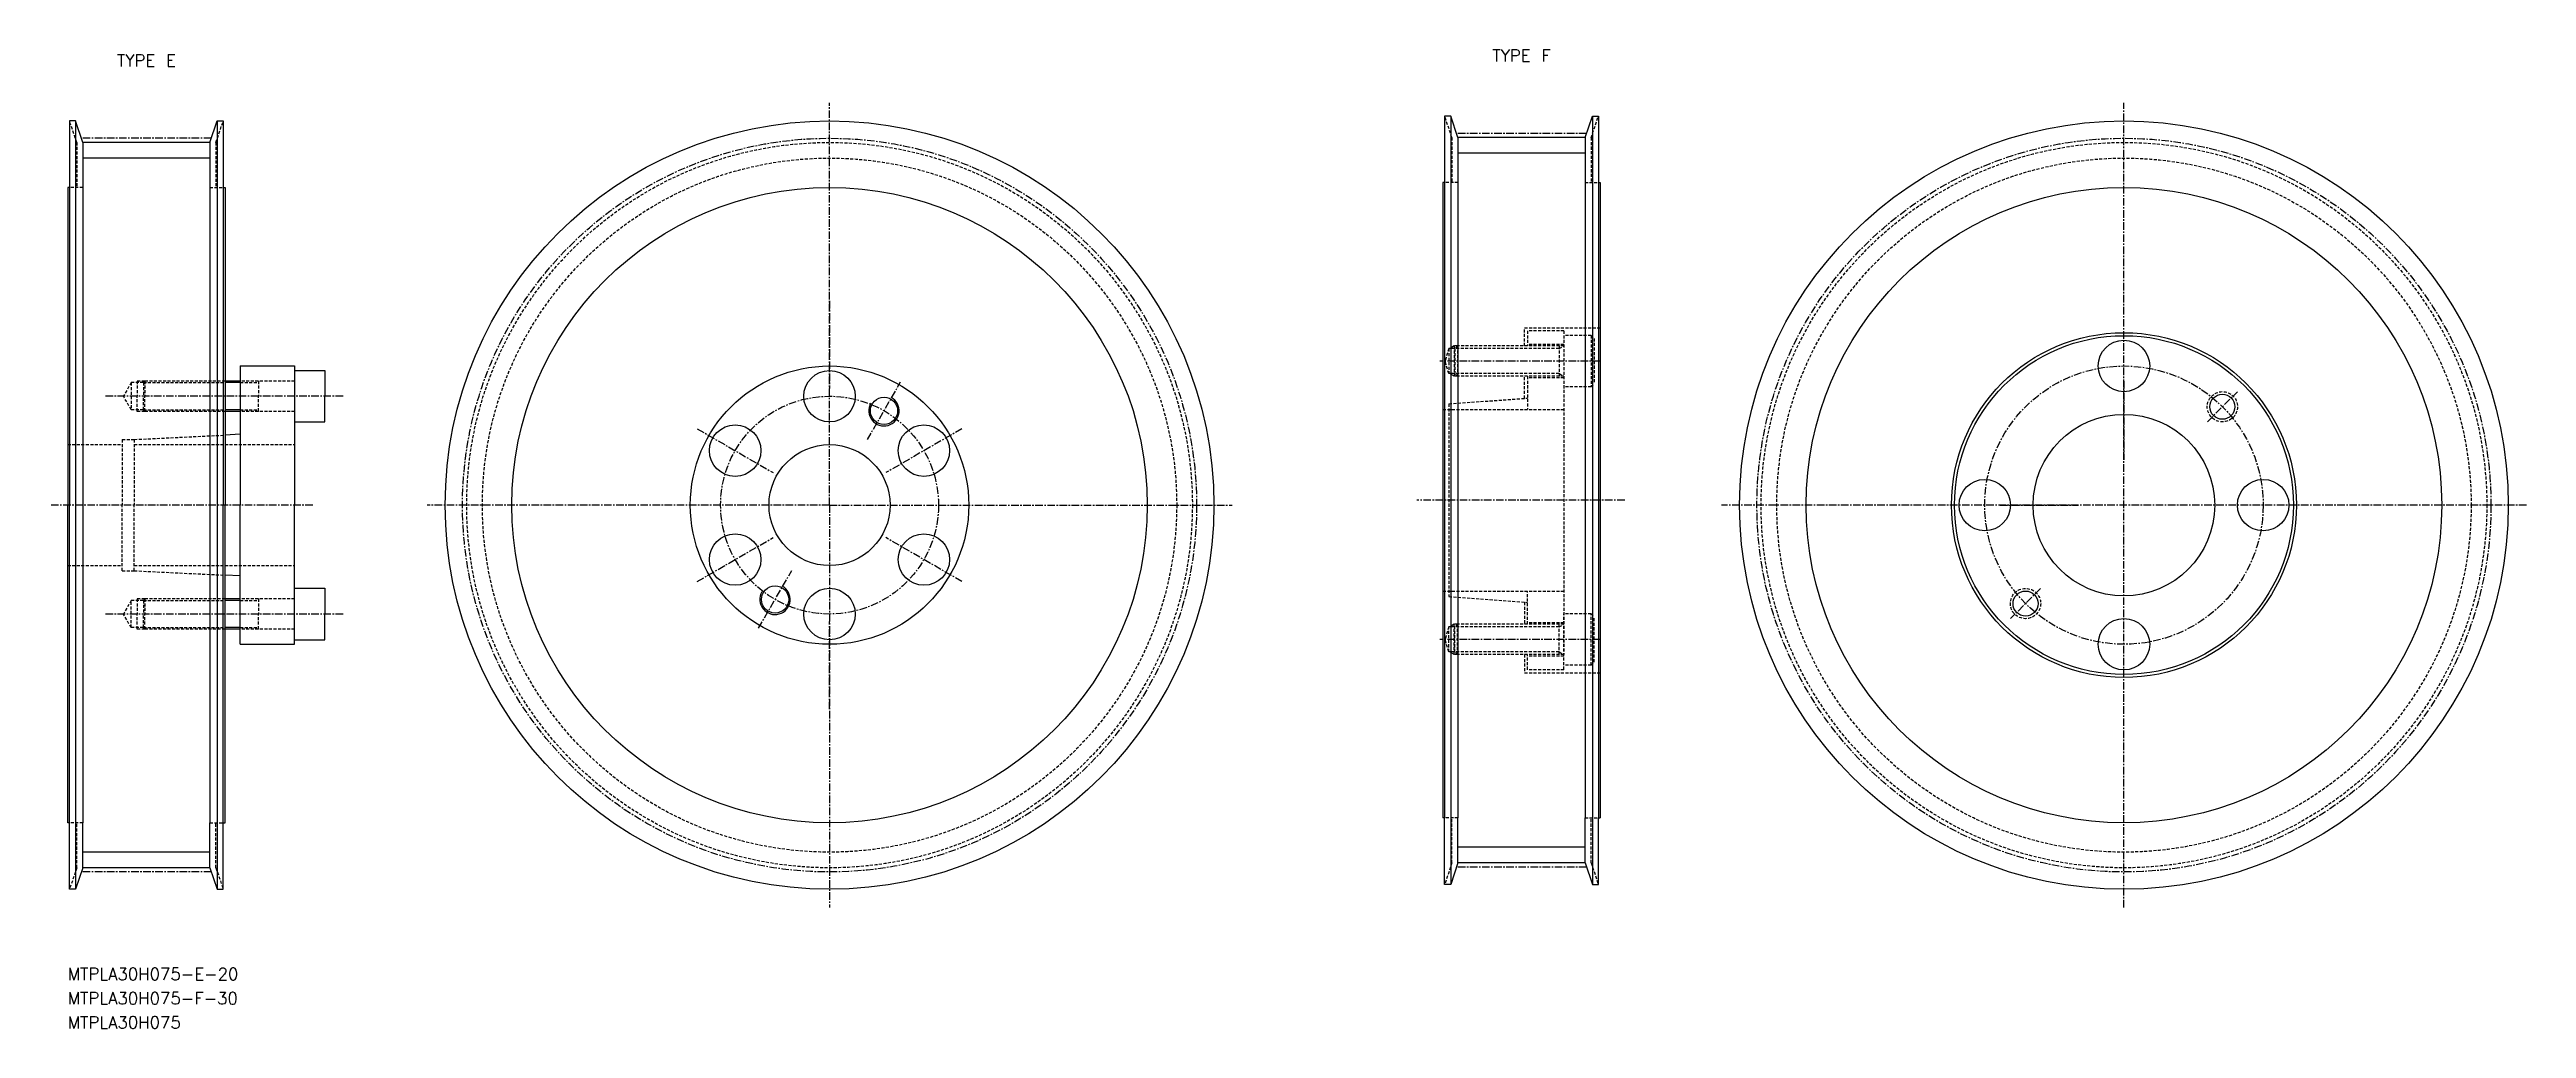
# Model space of a CAD drawing. Extents: x 294 to 704, y 1607 to 1769.
import ezdxf
from ezdxf.enums import TextEntityAlignment as Align

# ---------------------------------------------------------------- set-up
doc = ezdxf.new("R2010")
doc.units = 0
doc.linetypes.add('CENTER', pattern=[2, 1.25, -0.25, 0.25, -0.25])
doc.linetypes.add('DASHED', pattern=[0.75, 0.5, -0.25])
doc.layers.get('0').update_dxf_attribs({"linetype": 'CONTINUOUS'})
doc.layers.add('CENTER', color=1, linetype='CENTER')
doc.styles.add('MISUMI', font='txt.shx')

msp = doc.modelspace()

# ---------------------------------------------------------------- linework, layer by layer
at = {"color": 7, "linetype": 'CONTINUOUS'}
for p, q in [((297.73, 1756.88), (297.73, 1745.88)), ((298.73, 1756.88), (297.73, 1756.88)), ((298.73, 1756.88), (298.73, 1629.88)), ((299.93, 1753.33), (298.73, 1756.88)), ((320.93, 1753.33), (322.13, 1756.88)), ((322.13, 1756.88), (322.13, 1629.88)), ((322.13, 1756.88), (323.13, 1756.88)), ((323.13, 1756.88), (323.13, 1745.88)), ((524.93, 1757.68), (524.93, 1746.68)), ((525.93, 1757.68), (524.93, 1757.68)), ((525.93, 1757.68), (525.93, 1630.68)), ((527.13, 1754.13), (525.93, 1757.68)), ((548.13, 1754.13), (549.33, 1757.68)), ((549.33, 1757.68), (549.33, 1630.68)), ((549.33, 1757.68), (550.33, 1757.68)), ((550.33, 1757.68), (550.33, 1746.68)), ((320.93, 1753.33), (299.93, 1753.33)), ((299.93, 1753.33), (299.93, 1745.88)), ((320.93, 1753.33), (320.93, 1745.88)), ((548.13, 1754.13), (527.13, 1754.13)), ((527.13, 1754.13), (527.13, 1746.68)), ((548.13, 1754.13), (548.13, 1746.68)), ((297.43, 1745.88), (297.43, 1693.38)), ((297.73, 1745.88), (297.43, 1745.88)), ((297.73, 1745.88), (297.73, 1693.38)), ((299.93, 1745.88), (299.93, 1640.88)), ((320.93, 1745.88), (320.93, 1640.88)), ((323.13, 1745.88), (323.13, 1693.38)), ((323.13, 1745.88), (323.43, 1745.88)), ((323.43, 1745.88), (323.43, 1713.88)), ((524.63, 1746.68), (524.63, 1641.68)), ((524.93, 1746.68), (524.63, 1746.68)), ((524.93, 1746.68), (524.93, 1641.68)), ((527.13, 1746.68), (527.13, 1641.68)), ((548.13, 1746.68), (548.13, 1641.68)), ((550.33, 1746.68), (550.33, 1641.68)), ((550.33, 1746.68), (550.63, 1746.68)), ((550.63, 1746.68), (550.63, 1641.68)), ((325.93, 1716.38), (325.93, 1713.88)), ((325.93, 1716.38), (334.93, 1716.38)), ((334.93, 1716.38), (334.93, 1715.63)), ((334.93, 1715.63), (339.93, 1715.63)), ((334.93, 1715.63), (334.93, 1707.13)), ((339.93, 1715.63), (339.93, 1711.38)), ((325.93, 1713.88), (323.43, 1713.88)), ((323.43, 1713.88), (323.43, 1708.88)), ((325.93, 1713.88), (325.93, 1708.88)), ((339.93, 1707.13), (339.93, 1711.38)), ((323.43, 1708.88), (323.43, 1704.95)), ((325.93, 1708.88), (323.43, 1708.88)), ((325.93, 1708.88), (325.93, 1705.08)), ((334.93, 1707.13), (334.93, 1693.38)), ((334.93, 1707.13), (339.93, 1707.13)), ((325.93, 1705.08), (323.43, 1704.95)), ((323.43, 1704.95), (323.43, 1693.38)), ((325.93, 1705.08), (325.93, 1693.38)), ((297.43, 1640.88), (297.43, 1693.38)), ((297.73, 1640.88), (297.73, 1693.38)), ((323.13, 1640.88), (323.13, 1693.38)), ((323.43, 1681.8), (323.43, 1693.38)), ((325.93, 1681.68), (325.93, 1693.38)), ((334.93, 1679.63), (334.93, 1693.38)), ((323.43, 1677.88), (323.43, 1681.8)), ((325.93, 1681.68), (323.43, 1681.8)), ((323.43, 1672.88), (323.43, 1677.88)), ((325.93, 1677.88), (323.43, 1677.88)), ((325.93, 1677.88), (325.93, 1681.68)), ((325.93, 1672.88), (325.93, 1677.88)), ((334.93, 1679.63), (339.93, 1679.63)), ((334.93, 1671.13), (334.93, 1679.63)), ((339.93, 1679.63), (339.93, 1675.38)), ((339.93, 1671.13), (339.93, 1675.38)), ((323.43, 1640.88), (323.43, 1672.88)), ((325.93, 1672.88), (323.43, 1672.88)), ((325.93, 1670.38), (325.93, 1672.88)), ((325.93, 1670.38), (334.93, 1670.38)), ((334.93, 1671.13), (339.93, 1671.13)), ((334.93, 1670.38), (334.93, 1671.13)), ((524.93, 1641.68), (524.63, 1641.68)), ((524.93, 1630.68), (524.93, 1641.68)), ((527.13, 1634.23), (527.13, 1641.68)), ((548.13, 1634.23), (548.13, 1641.68)), ((550.33, 1630.68), (550.33, 1641.68)), ((550.33, 1641.68), (550.63, 1641.68)), ((297.73, 1640.88), (297.43, 1640.88)), ((297.73, 1629.88), (297.73, 1640.88)), ((299.93, 1633.43), (299.93, 1640.88)), ((320.93, 1633.43), (320.93, 1640.88)), ((323.13, 1629.88), (323.13, 1640.88)), ((323.13, 1640.88), (323.43, 1640.88)), ((299.93, 1633.43), (298.73, 1629.88)), ((320.93, 1633.43), (299.93, 1633.43)), ((320.93, 1633.43), (322.13, 1629.88)), ((527.13, 1634.23), (525.93, 1630.68)), ((548.13, 1634.23), (527.13, 1634.23)), ((548.13, 1634.23), (549.33, 1630.68)), ((298.73, 1629.88), (297.73, 1629.88)), ((322.13, 1629.88), (323.13, 1629.88)), ((525.93, 1630.68), (524.93, 1630.68)), ((549.33, 1630.68), (550.33, 1630.68))]:
    msp.add_line(p, q, dxfattribs=at)
at = {"color": 3, "linetype": 'DASHED'}
for p, q in [((298.93, 1753.33), (297.73, 1756.88)), ((321.93, 1753.33), (323.13, 1756.88)), ((526.13, 1754.13), (524.93, 1757.68)), ((549.13, 1754.13), (550.33, 1757.68)), ((298.93, 1753.33), (298.93, 1745.88)), ((321.93, 1753.33), (321.93, 1745.88)), ((526.13, 1754.13), (526.13, 1746.68)), ((549.13, 1754.13), (549.13, 1746.68)), ((299.93, 1745.88), (297.73, 1745.88)), ((320.93, 1745.88), (323.13, 1745.88)), ((527.13, 1746.68), (524.93, 1746.68)), ((548.13, 1746.68), (550.33, 1746.68)), ((525.6, 1719.25), (525, 1717.18)), ((526.63, 1719.25), (525.6, 1719.25)), ((525.6, 1719.25), (525.6, 1715.12)), ((526.52, 1719.68), (525.77, 1719.25)), ((527.06, 1719.68), (526.52, 1719.68)), ((526.52, 1719.68), (526.52, 1714.68)), ((527.06, 1719.68), (526.63, 1719.25)), ((543.83, 1719.25), (526.63, 1719.25)), ((526.63, 1719.25), (526.63, 1715.12)), ((544.63, 1719.68), (527.06, 1719.68)), ((527.06, 1719.68), (527.06, 1714.68)), ((538.13, 1722.68), (550.63, 1722.68)), ((538.13, 1719.68), (538.13, 1722.68)), ((544.63, 1722.18), (538.63, 1722.18)), ((538.63, 1722.18), (538.63, 1719.68)), ((544.63, 1719.93), (538.63, 1719.93)), ((543.83, 1719.68), (543.83, 1714.68)), ((543.83, 1719.25), (544.58, 1719.68)), ((544.63, 1722.18), (544.63, 1668.68)), ((549.13, 1721.43), (544.63, 1721.43)), ((544.63, 1721.43), (544.63, 1712.93)), ((549.13, 1721.43), (549.13, 1712.93)), ((549.13, 1721.43), (549.63, 1720.93)), ((549.63, 1720.93), (549.63, 1713.43)), ((525.6, 1715.12), (525, 1717.18)), ((526.63, 1715.12), (525.6, 1715.12)), ((526.52, 1714.68), (525.77, 1715.12)), ((527.06, 1714.68), (526.52, 1714.68)), ((543.83, 1715.12), (526.63, 1715.12)), ((527.06, 1714.68), (526.63, 1715.12)), ((544.63, 1714.68), (527.06, 1714.68)), ((538.13, 1711.02), (538.13, 1714.68)), ((538.63, 1714.68), (538.63, 1709.18)), ((543.83, 1715.12), (544.58, 1714.68)), ((307.93, 1713.63), (306.63, 1711.38)), ((307.93, 1709.13), (306.63, 1711.38)), ((307.93, 1713.63), (307.93, 1709.13)), ((309.93, 1713.63), (307.93, 1713.63)), ((308.93, 1713.88), (308.93, 1711.38)), ((310.18, 1713.88), (308.93, 1713.88)), ((308.93, 1708.88), (308.93, 1711.38)), ((310.18, 1713.88), (309.93, 1713.63)), ((309.93, 1713.63), (323.43, 1713.63)), ((309.93, 1713.63), (309.93, 1711.38)), ((309.93, 1709.13), (309.93, 1711.38)), ((323.43, 1713.88), (310.18, 1713.88)), ((310.18, 1713.88), (310.18, 1711.38)), ((310.18, 1708.88), (310.18, 1711.38)), ((334.93, 1713.88), (325.93, 1713.88)), ((325.93, 1713.63), (328.93, 1713.63)), ((328.93, 1713.88), (328.93, 1711.38)), ((328.93, 1708.88), (328.93, 1711.38)), ((525.63, 1710.12), (538.63, 1711.06)), ((544.63, 1714.43), (538.63, 1714.43)), ((549.13, 1712.93), (544.63, 1712.93)), ((549.13, 1712.93), (549.63, 1713.43)), ((309.93, 1709.13), (307.93, 1709.13)), ((310.18, 1708.88), (308.93, 1708.88)), ((309.93, 1709.13), (323.43, 1709.13)), ((310.18, 1708.88), (309.93, 1709.13)), ((323.43, 1708.88), (310.18, 1708.88)), ((325.93, 1709.13), (328.93, 1709.13)), ((334.93, 1708.88), (325.93, 1708.88)), ((524.63, 1709.18), (544.63, 1709.18)), ((525.63, 1710.12), (525.63, 1678.25)), ((297.43, 1703.38), (306.43, 1703.38)), ((306.43, 1704.23), (306.43, 1693.38)), ((306.43, 1704.23), (308.43, 1704.23)), ((308.43, 1704.23), (323.43, 1704.95)), ((308.43, 1704.23), (308.43, 1693.38)), ((308.43, 1703.38), (334.93, 1703.38)), ((306.43, 1682.53), (306.43, 1693.38)), ((308.43, 1682.53), (308.43, 1693.38)), ((297.43, 1683.38), (306.43, 1683.38)), ((306.43, 1682.53), (308.43, 1682.53)), ((308.43, 1683.38), (334.93, 1683.38)), ((308.43, 1682.53), (323.43, 1681.8)), ((308.93, 1677.88), (308.93, 1675.38)), ((310.18, 1677.88), (308.93, 1677.88)), ((310.18, 1677.88), (309.93, 1677.63)), ((323.43, 1677.88), (310.18, 1677.88)), ((310.18, 1677.88), (310.18, 1675.38)), ((334.93, 1677.88), (325.93, 1677.88)), ((328.93, 1677.88), (328.93, 1675.38)), ((524.63, 1679.18), (544.63, 1679.18)), ((525.63, 1678.25), (538.63, 1677.31)), ((538.63, 1673.68), (538.63, 1679.18)), ((307.93, 1677.63), (306.63, 1675.38)), ((307.93, 1673.13), (306.63, 1675.38)), ((307.93, 1673.13), (307.93, 1677.63)), ((309.93, 1677.63), (307.93, 1677.63)), ((308.93, 1672.88), (308.93, 1675.38)), ((309.93, 1677.63), (323.43, 1677.63)), ((309.93, 1677.63), (309.93, 1675.38)), ((309.93, 1673.13), (309.93, 1675.38)), ((310.18, 1672.88), (310.18, 1675.38)), ((325.93, 1677.63), (328.93, 1677.63)), ((328.93, 1672.88), (328.93, 1675.38)), ((538.13, 1677.34), (538.13, 1673.68)), ((544.63, 1673.93), (538.63, 1673.93)), ((549.13, 1675.43), (544.63, 1675.43)), ((544.63, 1666.18), (544.63, 1675.43)), ((549.13, 1666.93), (549.13, 1675.43)), ((549.13, 1675.43), (549.63, 1674.93)), ((549.63, 1667.43), (549.63, 1674.93)), ((309.93, 1673.13), (307.93, 1673.13)), ((310.18, 1672.88), (308.93, 1672.88)), ((309.93, 1673.13), (323.43, 1673.13)), ((310.18, 1672.88), (309.93, 1673.13)), ((323.43, 1672.88), (310.18, 1672.88)), ((325.93, 1673.13), (328.93, 1673.13)), ((334.93, 1672.88), (325.93, 1672.88)), ((525.6, 1673.25), (525, 1671.18)), ((525.6, 1669.12), (525, 1671.18)), ((525.6, 1669.12), (525.6, 1673.25)), ((526.63, 1673.25), (525.6, 1673.25)), ((526.52, 1673.68), (525.77, 1673.25)), ((527.06, 1673.68), (526.52, 1673.68)), ((526.52, 1668.68), (526.52, 1673.68)), ((527.06, 1673.68), (526.63, 1673.25)), ((543.83, 1673.25), (526.63, 1673.25)), ((526.63, 1669.12), (526.63, 1673.25)), ((544.63, 1673.68), (527.06, 1673.68)), ((527.06, 1668.68), (527.06, 1673.68)), ((543.83, 1668.68), (543.83, 1673.68)), ((543.83, 1673.25), (544.58, 1673.68)), ((526.63, 1669.12), (525.6, 1669.12)), ((526.52, 1668.68), (525.77, 1669.12)), ((527.06, 1668.68), (526.52, 1668.68)), ((543.83, 1669.12), (526.63, 1669.12)), ((527.06, 1668.68), (526.63, 1669.12)), ((544.63, 1668.68), (527.06, 1668.68)), ((538.13, 1668.68), (538.13, 1665.68)), ((538.13, 1665.68), (550.63, 1665.68)), ((538.63, 1666.18), (538.63, 1668.68)), ((544.63, 1668.43), (538.63, 1668.43)), ((544.63, 1666.18), (538.63, 1666.18)), ((543.83, 1669.12), (544.58, 1668.68)), ((549.13, 1666.93), (544.63, 1666.93)), ((549.13, 1666.93), (549.63, 1667.43)), ((527.13, 1641.68), (524.93, 1641.68)), ((526.13, 1634.23), (526.13, 1641.68)), ((548.13, 1641.68), (550.33, 1641.68)), ((549.13, 1634.23), (549.13, 1641.68)), ((299.93, 1640.88), (297.73, 1640.88)), ((298.93, 1633.43), (298.93, 1640.88)), ((320.93, 1640.88), (323.13, 1640.88)), ((321.93, 1633.43), (321.93, 1640.88)), ((298.93, 1633.43), (297.73, 1629.88)), ((321.93, 1633.43), (323.13, 1629.88)), ((526.13, 1634.23), (524.93, 1630.68)), ((549.13, 1634.23), (550.33, 1630.68))]:
    msp.add_line(p, q, dxfattribs=at)
at = {"color": 3, "linetype": 'CONTINUOUS'}
for p, q in [((548.13, 1751.54), (527.13, 1751.54)), ((320.93, 1750.74), (299.93, 1750.74)), ((320.93, 1636.02), (299.93, 1636.02)), ((548.13, 1636.82), (527.13, 1636.82))]:
    msp.add_line(p, q, dxfattribs=at)
at = {"color": 3}
for p, q in [((325.93, 1713.63), (323.43, 1713.63)), ((325.93, 1709.13), (323.43, 1709.13)), ((325.93, 1677.63), (323.43, 1677.63)), ((325.93, 1673.13), (323.43, 1673.13))]:
    msp.add_line(p, q, dxfattribs=at)
at = {"color": 7, "linetype": 'CONTINUOUS'}
for centre, radius in [((423.3, 1693.38), 63.5), ((637.16, 1693.38), 63.5), ((423.3, 1693.38), 52.5), ((637.16, 1693.38), 52.5), ((637.16, 1693.38), 28.5), ((637.16, 1693.38), 28), ((637.16, 1716.38), 4.25), ((423.3, 1693.38), 23), ((423.3, 1711.38), 4.25), ((432.3, 1708.96), 2.25), ((653.42, 1709.64), 2.07), ((407.71, 1702.38), 4.25), ((438.89, 1702.38), 4.25), ((637.16, 1693.38), 15), ((423.3, 1693.38), 10), ((614.16, 1693.38), 4.25), ((660.16, 1693.38), 4.25), ((407.71, 1684.38), 4.25), ((438.89, 1684.38), 4.25), ((414.3, 1677.79), 2.25), ((423.3, 1675.38), 4.25), ((620.9, 1677.11), 2.07), ((637.16, 1670.38), 4.25)]:
    msp.add_circle(centre, radius, dxfattribs=at)
at = {"color": 3, "linetype": 'DASHED'}
for centre, radius in [((423.3, 1693.38), 59.95), ((637.16, 1693.38), 59.95), ((423.3, 1693.38), 57.36), ((637.16, 1693.38), 57.36), ((653.42, 1709.64), 2.5), ((620.9, 1677.11), 2.5)]:
    msp.add_circle(centre, radius, dxfattribs=at)
at = {"color": 3}
for centre in [(432.3, 1708.96), (414.3, 1677.79)]:
    msp.add_arc(centre, 2.5, 150, 62, dxfattribs=at)
at = {"layer": 'CENTER', "color": 1, "linetype": 'CENTER'}
for p, q in [((423.3, 1693.38), (423.3, 1759.88)), ((637.16, 1626.88), (637.16, 1759.88)), ((321.16, 1754.02), (299.7, 1754.02)), ((548.36, 1754.82), (526.89, 1754.82)), ((423.3, 1727.13), (423.3, 1712.63)), ((550.63, 1717.18), (524.11, 1717.18)), ((342.93, 1711.38), (303.63, 1711.38)), ((429.55, 1704.2), (435.05, 1713.73)), ((637.16, 1713.88), (637.16, 1700.88)), ((650.95, 1707.16), (655.9, 1712.11)), ((401.43, 1706), (413.99, 1698.75)), ((445.17, 1706), (432.61, 1698.75)), ((337.93, 1693.38), (294.43, 1693.38)), ((423.3, 1693.38), (356.8, 1693.38)), ((423.3, 1693.38), (489.8, 1693.38)), ((423.3, 1693.38), (423.3, 1626.88)), ((554.67, 1694.18), (520.35, 1694.18)), ((703.66, 1693.38), (570.66, 1693.38)), ((616.66, 1693.38), (629.66, 1693.38)), ((657.66, 1693.38), (644.66, 1693.38)), ((401.43, 1680.75), (413.99, 1688)), ((445.17, 1680.75), (432.61, 1688)), ((411.55, 1673.02), (417.05, 1682.55)), ((637.16, 1672.88), (637.16, 1685.88)), ((623.37, 1679.59), (618.42, 1674.64)), ((342.93, 1675.38), (303.63, 1675.38)), ((423.3, 1659.63), (423.3, 1674.13)), ((550.63, 1671.18), (524.11, 1671.18)), ((548.36, 1633.54), (526.89, 1633.54)), ((321.16, 1632.74), (299.7, 1632.74))]:
    msp.add_line(p, q, dxfattribs=at)
for centre, radius in [((423.3, 1693.38), 60.64), ((637.16, 1693.38), 60.64), ((637.16, 1693.38), 23), ((423.3, 1693.38), 18)]:
    msp.add_circle(centre, radius, dxfattribs=at)

# ---------------------------------------------------------------- texts
at = {"color": 7, "linetype": 'CONTINUOUS', "style": 'MISUMI'}
for s, p in [('TYPE E', (310.43, 1766.88)), ('TYPE F', (537.63, 1767.68))]:
    msp.add_text(s, height=2, dxfattribs=at).set_placement(p, align=Align.MIDDLE_CENTER)
for s, p in [('MTPLA30H075-E-20', (297.43, 1614.88)), ('MTPLA30H075-F-30', (297.43, 1610.88)), ('MTPLA30H075', (297.43, 1606.88))]:
    msp.add_text(s, height=2, dxfattribs=at).set_placement(p)

doc.saveas('drawing.dxf')
